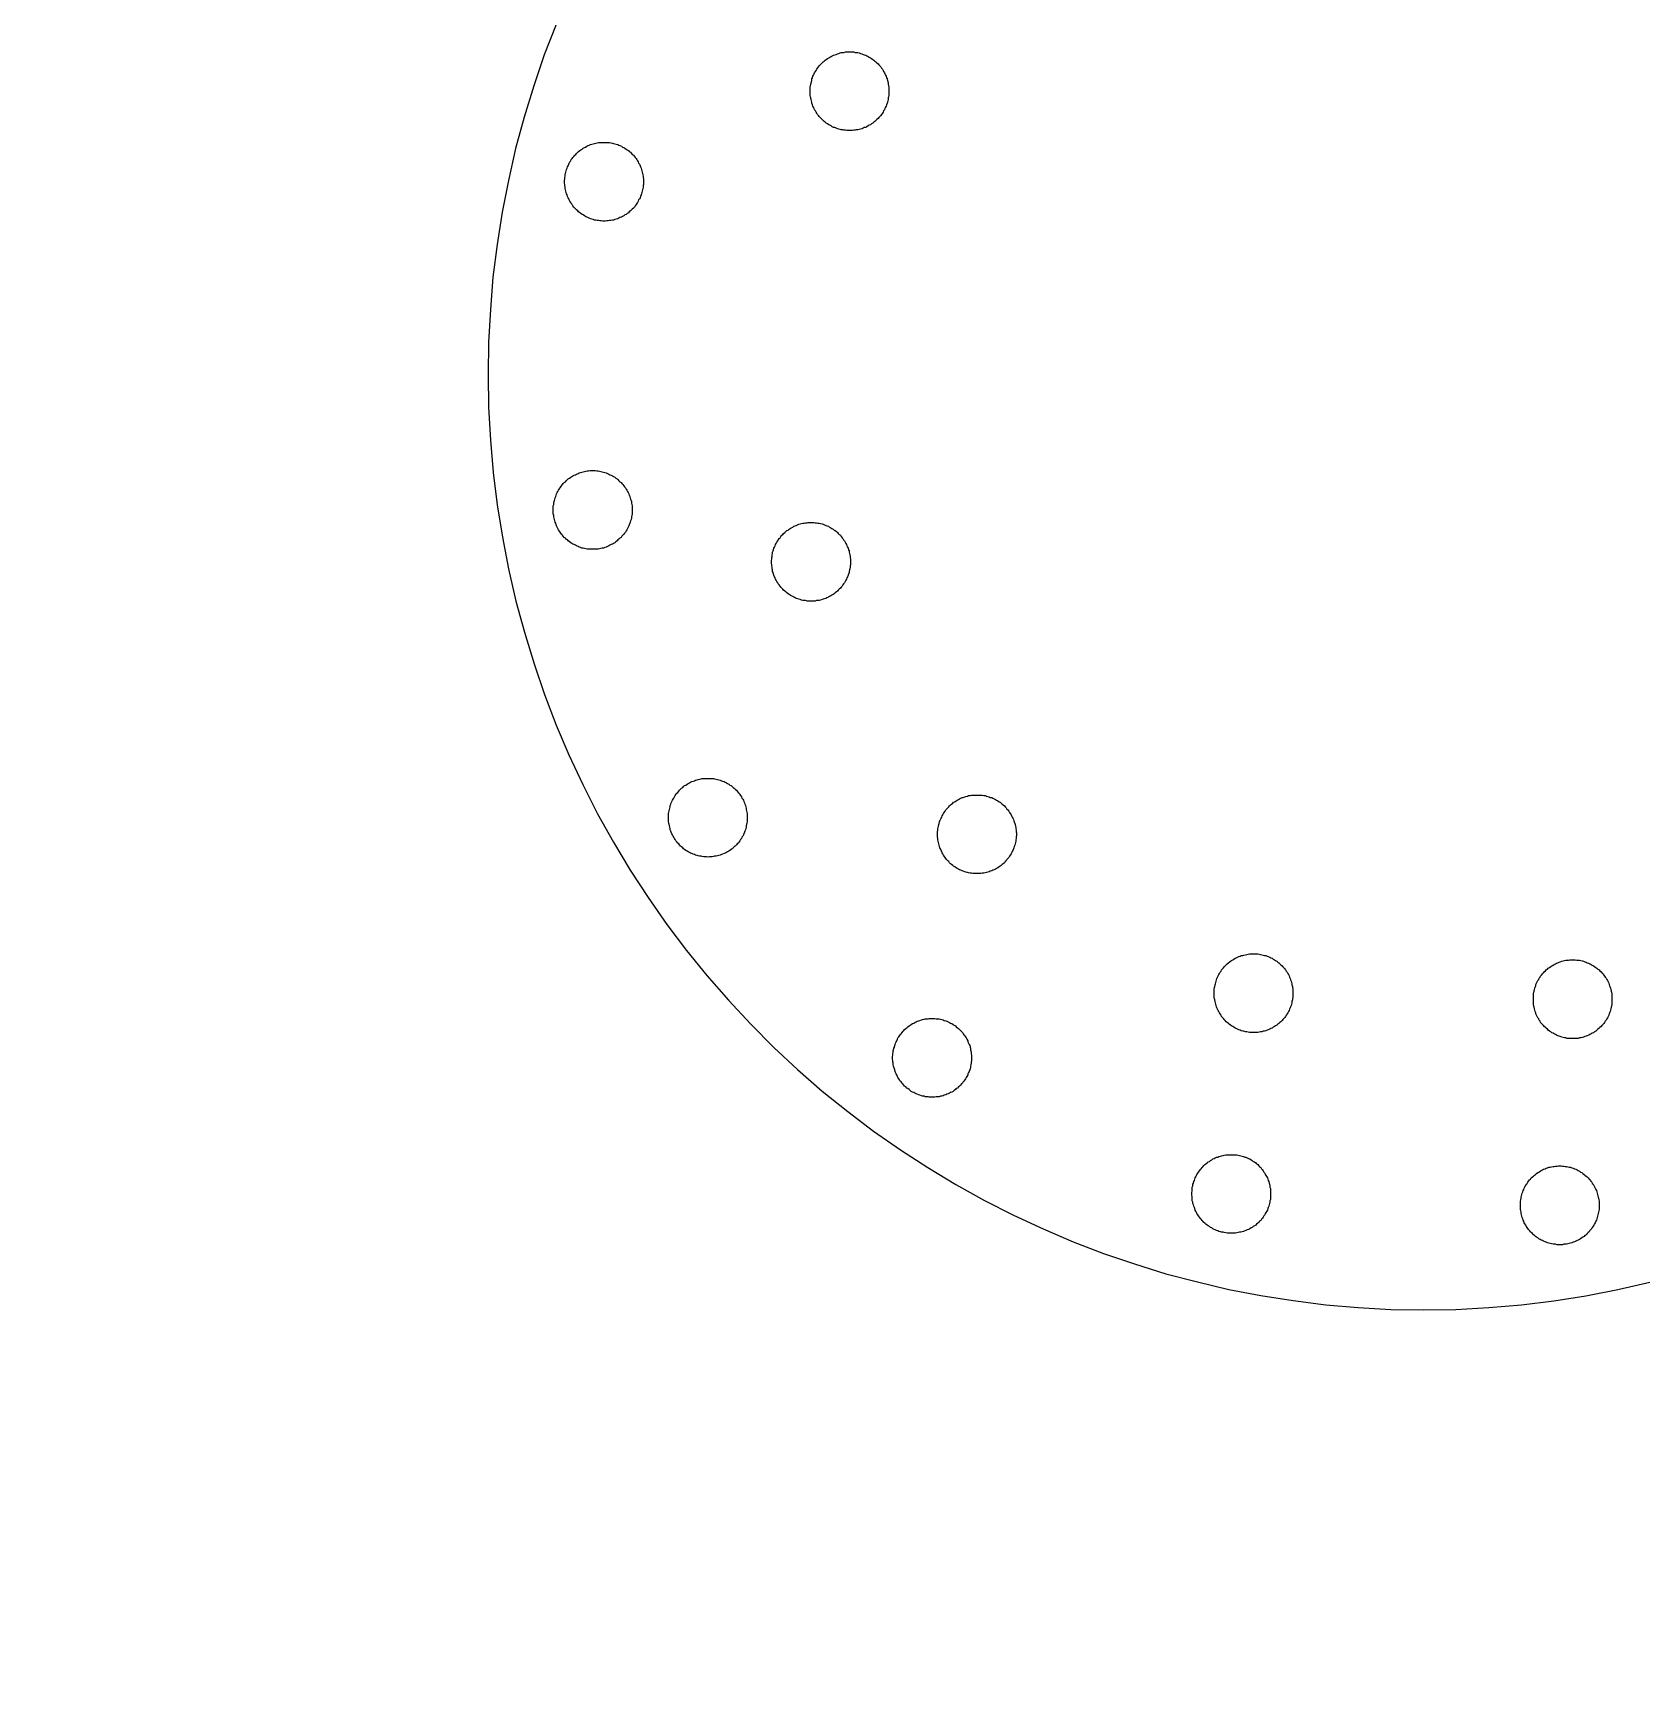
# Model space of a CAD drawing. Extents: x 1225654 to 1325654, y 924838 to 1022543.
# Drawn here: x 1240762 to 1241997, y 983229 to 984510 of the extents above; entities that cross this region are included whole.
import ezdxf

# ---------------------------------------------------------------- set-up
doc = ezdxf.new("R2010")
doc.units = 13

msp = doc.modelspace()

# ---------------------------------------------------------------- linework, layer by layer
msp.add_lwpolyline([(1260678.3, 924838.4), (1290630.1, 924838.4, 6.524121)], format="xyb", close=True)
msp.add_lwpolyline([(1260678.3, 924838.4), (1290630.1, 924838.4, 6.524121)], format="xyb", close=True)
msp.add_lwpolyline([(1241163.3, 984517), (1241154.3, 984493.6), (1241146.2, 984470), (1241138.8, 984445.9), (1241132.3, 984421.9), (1241126.8, 984397.3), (1241121.9, 984372.8), (1241118.1, 984348), (1241114.9, 984323), (1241112.9, 984298.1), (1241111.5, 984273.1), (1241111.1, 984248.1), (1241111.5, 984223.2), (1241112.9, 984197.9), (1241115.1, 984173.2), (1241118.1, 984148.2), (1241122.1, 984123.5), (1241126.8, 984099), (1241132.5, 984074.4), (1241139, 984050.4), (1241146.4, 984026.3), (1241154.5, 984002.7), (1241163.5, 983979.2), (1241173.2, 983956.3), (1241183.8, 983933.6), (1241195.2, 983911.1), (1241207.4, 983889.3), (1241220.2, 983867.9), (1241233.9, 983846.8), (1241248.3, 983826.2), (1241263.4, 983806.2), (1241279.1, 983786.9), (1241295.6, 983768), (1241312.7, 983749.5), (1241330.5, 983731.8), (1241348.7, 983714.9), (1241367.6, 983698.2), (1241387.1, 983682.5), (1241407, 983667.4), (1241427.7, 983653), (1241448.6, 983639.5), (1241470, 983626.4), (1241492, 983614.3), (1241514.3, 983603.1), (1241537, 983592.5), (1241560, 983582.6), (1241583.3, 983573.6), (1241607.2, 983565.5), (1241631.1, 983558), (1241655.4, 983551.8), (1241679.6, 983545.9), (1241704.2, 983541.2), (1241729, 983537.4), (1241753.9, 983534.2), (1241778.9, 983532), (1241803.9, 983530.6), (1241828.9, 983530.2), (1241853.8, 983530.6), (1241879, 983532), (1241904, 983534.2), (1241928.8, 983537.1), (1241953.5, 983541), (1241978, 983545.9), (1242002.5, 983551.5)])
for points in [[(1241388.5, 984496.1), (1241389.7, 984496.1), (1241390.5, 984495.9), (1241391.7, 984495.9), (1241392.8, 984495.6), (1241393.7, 984495.6), (1241394.8, 984495.4), (1241396, 984495.2), (1241396.8, 984494.7), (1241398, 984494.5), (1241398.9, 984494), (1241399.8, 984493.8), (1241400.9, 984493.4), (1241401.8, 984493), (1241402.7, 984492.5), (1241403.6, 984492), (1241404.5, 984491.4), (1241405.4, 984490.9), (1241406.3, 984490.2), (1241407.2, 984489.6), (1241407.8, 984488.9), (1241408.8, 984488.2), (1241409.4, 984487.5), (1241410.4, 984486.8), (1241411, 984486), (1241411.7, 984485.3), (1241412.4, 984484.4), (1241413, 984483.5), (1241413.7, 984482.6), (1241414.2, 984481.7), (1241414.6, 984480.8), (1241415.3, 984479.9), (1241415.7, 984479), (1241416.2, 984478.1), (1241416.6, 984477.2), (1241416.9, 984476), (1241417.3, 984475.2), (1241417.6, 984474), (1241417.8, 984473.1), (1241418.2, 984472), (1241418.2, 984471.1), (1241418.4, 984470), (1241418.6, 984468.8), (1241418.6, 984468), (1241418.6, 984466.8), (1241418.6, 984465.7), (1241418.6, 984464.8), (1241418.6, 984463.7), (1241418.6, 984462.6), (1241418.4, 984461.4), (1241418.2, 984460.6), (1241418.2, 984459.4), (1241417.8, 984458.5), (1241417.6, 984457.4), (1241417.3, 984456.5), (1241416.9, 984455.4), (1241416.6, 984454.4), (1241416.2, 984453.6), (1241415.7, 984452.4), (1241415.3, 984451.5), (1241414.6, 984450.6), (1241414.2, 984449.8), (1241413.7, 984448.8), (1241413, 984447.9), (1241412.4, 984447), (1241411.7, 984446.4), (1241411, 984445.5), (1241410.4, 984444.8), (1241409.4, 984444.1), (1241408.8, 984443.2), (1241407.8, 984442.6), (1241407.2, 984441.9), (1241406.3, 984441.2), (1241405.4, 984440.7), (1241404.5, 984440), (1241403.6, 984439.6), (1241402.7, 984439.2), (1241401.8, 984438.5), (1241400.9, 984438), (1241399.8, 984437.8), (1241398.9, 984437.3), (1241398, 984436.9), (1241396.8, 984436.7), (1241396, 984436.4), (1241394.8, 984436.2), (1241393.7, 984436), (1241392.8, 984435.8), (1241391.7, 984435.8), (1241390.5, 984435.6), (1241389.7, 984435.6), (1241388.5, 984435.6), (1241387.4, 984435.6), (1241386.5, 984435.6), (1241385.4, 984435.8), (1241384.2, 984435.8), (1241383.3, 984436), (1241382.2, 984436.2), (1241381.3, 984436.4), (1241380.2, 984436.7), (1241379.3, 984436.9), (1241378.2, 984437.3), (1241377.3, 984437.8), (1241376.1, 984438), (1241375.3, 984438.5), (1241374.3, 984439.2), (1241373.4, 984439.6), (1241372.5, 984440), (1241371.7, 984440.7), (1241370.7, 984441.2), (1241369.8, 984441.9), (1241369.1, 984442.6), (1241368.2, 984443.2), (1241367.6, 984444.1), (1241366.7, 984444.8), (1241366, 984445.5), (1241365.3, 984446.4), (1241364.6, 984447), (1241364, 984447.9), (1241363.5, 984448.8), (1241362.9, 984449.8), (1241362.4, 984450.6), (1241361.7, 984451.5), (1241361.3, 984452.4), (1241360.9, 984453.6), (1241360.4, 984454.4), (1241360.2, 984455.4), (1241359.7, 984456.5), (1241359.5, 984457.4), (1241359.3, 984458.5), (1241359, 984459.4), (1241358.8, 984460.6), (1241358.6, 984461.4), (1241358.3, 984462.6), (1241358.3, 984463.7), (1241358.3, 984464.8), (1241358.3, 984465.7), (1241358.3, 984466.8), (1241358.3, 984468), (1241358.3, 984468.8), (1241358.6, 984470), (1241358.8, 984471.1), (1241359, 984472), (1241359.3, 984473.1), (1241359.5, 984474), (1241359.7, 984475.2), (1241360.2, 984476), (1241360.4, 984477.2), (1241360.9, 984478.1), (1241361.3, 984479), (1241361.7, 984479.9), (1241362.4, 984480.8), (1241362.9, 984481.7), (1241363.5, 984482.6), (1241364, 984483.5), (1241364.6, 984484.4), (1241365.3, 984485.3), (1241366, 984486), (1241366.7, 984486.8), (1241367.6, 984487.5), (1241368.2, 984488.2), (1241369.1, 984488.9), (1241369.8, 984489.6), (1241370.7, 984490.2), (1241371.7, 984490.9), (1241372.5, 984491.4), (1241373.4, 984492), (1241374.3, 984492.5), (1241375.3, 984493), (1241376.1, 984493.4), (1241377.3, 984493.8), (1241378.2, 984494), (1241379.3, 984494.5), (1241380.2, 984494.7), (1241381.3, 984495.2), (1241382.2, 984495.4), (1241383.3, 984495.6), (1241384.2, 984495.6), (1241385.4, 984495.9), (1241386.5, 984495.9), (1241387.4, 984496.1), (1241388.5, 984496.1), (1241388.5, 984496.1)], [(1241200.2, 984426.5), (1241201.1, 984426.5), (1241202.2, 984426.5), (1241203.4, 984426.3), (1241204.4, 984426.3), (1241205.4, 984426.1), (1241206.5, 984425.9), (1241207.4, 984425.6), (1241208.5, 984425.5), (1241209.4, 984425.2), (1241210.6, 984424.8), (1241211.4, 984424.3), (1241212.3, 984424.1), (1241213.5, 984423.6), (1241214.4, 984422.9), (1241215.2, 984422.5), (1241216.2, 984422), (1241217.1, 984421.4), (1241218, 984420.7), (1241218.8, 984420.3), (1241219.5, 984419.6), (1241220.4, 984418.9), (1241221.1, 984418), (1241221.8, 984417.3), (1241222.7, 984416.7), (1241223.4, 984415.7), (1241224, 984414.8), (1241224.7, 984414.2), (1241225.2, 984413.3), (1241225.8, 984412.4), (1241226.3, 984411.5), (1241226.7, 984410.6), (1241227.4, 984409.7), (1241227.9, 984408.5), (1241228.1, 984407.6), (1241228.6, 984406.8), (1241229, 984405.6), (1241229.2, 984404.7), (1241229.4, 984403.6), (1241229.6, 984402.7), (1241229.9, 984401.6), (1241230.1, 984400.5), (1241230.1, 984399.6), (1241230.3, 984398.4), (1241230.3, 984397.3), (1241230.3, 984396.4), (1241230.3, 984395.3), (1241230.3, 984394.1), (1241230.1, 984393.3), (1241230.1, 984392.1), (1241229.9, 984391), (1241229.6, 984390.1), (1241229.4, 984389), (1241229.2, 984388.1), (1241229, 984386.9), (1241228.6, 984386.1), (1241228.1, 984384.9), (1241227.9, 984384), (1241227.4, 984383.1), (1241226.7, 984382.3), (1241226.3, 984381.3), (1241225.8, 984380.4), (1241225.2, 984379.5), (1241224.7, 984378.7), (1241224, 984377.7), (1241223.4, 984376.8), (1241222.7, 984376.1), (1241221.8, 984375.3), (1241221.1, 984374.6), (1241220.4, 984373.9), (1241219.5, 984373.2), (1241218.8, 984372.5), (1241218, 984371.9), (1241217.1, 984371.2), (1241216.2, 984370.8), (1241215.2, 984370.1), (1241214.4, 984369.6), (1241213.5, 984369.2), (1241212.3, 984368.7), (1241211.4, 984368.3), (1241210.6, 984367.9), (1241209.4, 984367.6), (1241208.5, 984367.4), (1241207.4, 984366.9), (1241206.5, 984366.7), (1241205.4, 984366.5), (1241204.4, 984366.5), (1241203.4, 984366.3), (1241202.2, 984366.3), (1241201.1, 984366), (1241200.2, 984366), (1241199.1, 984366), (1241197.9, 984366.3), (1241197, 984366.3), (1241195.9, 984366.5), (1241194.8, 984366.5), (1241193.9, 984366.7), (1241192.8, 984366.9), (1241191.9, 984367.4), (1241190.7, 984367.6), (1241189.8, 984367.9), (1241188.7, 984368.3), (1241187.8, 984368.7), (1241186.9, 984369.2), (1241186, 984369.6), (1241185.1, 984370.1), (1241184.2, 984370.8), (1241183.3, 984371.2), (1241182.4, 984371.9), (1241181.5, 984372.5), (1241180.6, 984373.2), (1241179.9, 984373.9), (1241179, 984374.6), (1241178.4, 984375.3), (1241177.7, 984376.1), (1241177, 984376.8), (1241176.3, 984377.7), (1241175.6, 984378.7), (1241175, 984379.5), (1241174.6, 984380.4), (1241173.9, 984381.3), (1241173.4, 984382.3), (1241173, 984383.1), (1241172.5, 984384), (1241172, 984384.9), (1241171.8, 984386.1), (1241171.4, 984386.9), (1241171.2, 984388.1), (1241170.7, 984389), (1241170.5, 984390.1), (1241170.3, 984391), (1241170.3, 984392.1), (1241170, 984393.3), (1241170, 984394.1), (1241169.8, 984395.3), (1241169.8, 984396.4), (1241169.8, 984397.3), (1241170, 984398.4), (1241170, 984399.6), (1241170.3, 984400.5), (1241170.3, 984401.6), (1241170.5, 984402.7), (1241170.7, 984403.6), (1241171.2, 984404.7), (1241171.4, 984405.6), (1241171.8, 984406.8), (1241172, 984407.6), (1241172.5, 984408.5), (1241173, 984409.7), (1241173.4, 984410.6), (1241173.9, 984411.5), (1241174.6, 984412.4), (1241175, 984413.3), (1241175.6, 984414.2), (1241176.3, 984414.8), (1241177, 984415.7), (1241177.7, 984416.7), (1241178.4, 984417.3), (1241179, 984418), (1241179.9, 984418.9), (1241180.6, 984419.6), (1241181.5, 984420.3), (1241182.4, 984420.7), (1241183.3, 984421.4), (1241184.2, 984422), (1241185.1, 984422.5), (1241186, 984422.9), (1241186.9, 984423.6), (1241187.8, 984424.1), (1241188.7, 984424.3), (1241189.8, 984424.8), (1241190.7, 984425.2), (1241191.9, 984425.5), (1241192.8, 984425.6), (1241193.9, 984425.9), (1241194.8, 984426.1), (1241195.9, 984426.3), (1241197, 984426.3), (1241197.9, 984426.5), (1241199.1, 984426.5), (1241200.2, 984426.5), (1241200.2, 984426.5)], [(1241191.4, 984174.6), (1241192.6, 984174.6), (1241193.4, 984174.6), (1241194.6, 984174.3), (1241195.7, 984174.3), (1241196.6, 984174.1), (1241197.7, 984173.9), (1241198.8, 984173.7), (1241199.8, 984173.4), (1241200.8, 984173), (1241201.8, 984172.7), (1241202.7, 984172.3), (1241203.8, 984171.9), (1241204.7, 984171.4), (1241205.6, 984171), (1241206.5, 984170.5), (1241207.4, 984170.1), (1241208.3, 984169.4), (1241209.2, 984168.7), (1241210.1, 984168.1), (1241210.8, 984167.6), (1241211.6, 984166.7), (1241212.3, 984166), (1241213.2, 984165.3), (1241213.9, 984164.7), (1241214.6, 984163.8), (1241215.2, 984162.9), (1241215.9, 984162.2), (1241216.6, 984161.3), (1241217.1, 984160.4), (1241217.5, 984159.5), (1241218.2, 984158.6), (1241218.6, 984157.7), (1241219.1, 984156.6), (1241219.5, 984155.7), (1241219.8, 984154.7), (1241220.2, 984153.7), (1241220.4, 984152.7), (1241220.9, 984151.6), (1241221.1, 984150.7), (1241221.1, 984149.6), (1241221.4, 984148.5), (1241221.6, 984147.5), (1241221.6, 984146.5), (1241221.6, 984145.3), (1241221.6, 984144.4), (1241221.6, 984143.3), (1241221.6, 984142.2), (1241221.6, 984141.3), (1241221.4, 984140.1), (1241221.1, 984139), (1241221.1, 984138.1), (1241220.9, 984137), (1241220.4, 984136.1), (1241220.2, 984135), (1241219.8, 984134.1), (1241219.5, 984132.9), (1241219.1, 984132.1), (1241218.6, 984131.1), (1241218.2, 984130), (1241217.5, 984129.1), (1241217.1, 984128.2), (1241216.6, 984127.3), (1241215.9, 984126.6), (1241215.2, 984125.7), (1241214.6, 984124.9), (1241213.9, 984124.2), (1241213.2, 984123.3), (1241212.3, 984122.6), (1241211.6, 984121.9), (1241210.8, 984121.3), (1241210.1, 984120.6), (1241209.2, 984119.9), (1241208.3, 984119.2), (1241207.4, 984118.7), (1241206.5, 984118.1), (1241205.6, 984117.7), (1241204.7, 984117.2), (1241203.8, 984116.7), (1241202.7, 984116.3), (1241201.8, 984115.8), (1241200.8, 984115.6), (1241199.8, 984115.1), (1241198.8, 984114.9), (1241197.7, 984114.7), (1241196.6, 984114.5), (1241195.7, 984114.3), (1241194.6, 984114.3), (1241193.4, 984114.3), (1241192.6, 984114.1), (1241191.4, 984114.1), (1241190.3, 984114.1), (1241189.4, 984114.3), (1241188.3, 984114.3), (1241187.1, 984114.3), (1241186.2, 984114.5), (1241185.1, 984114.7), (1241184.2, 984114.9), (1241183.1, 984115.1), (1241182.2, 984115.6), (1241181.1, 984115.8), (1241180.2, 984116.3), (1241179, 984116.7), (1241178.2, 984117.2), (1241177.2, 984117.7), (1241176.3, 984118.1), (1241175.4, 984118.7), (1241174.6, 984119.2), (1241173.6, 984119.9), (1241172.7, 984120.6), (1241172, 984121.3), (1241171.2, 984121.9), (1241170.5, 984122.6), (1241169.6, 984123.3), (1241168.9, 984124.2), (1241168.2, 984124.9), (1241167.6, 984125.7), (1241166.9, 984126.6), (1241166.4, 984127.3), (1241165.7, 984128.2), (1241165.3, 984129.1), (1241164.6, 984130), (1241164.2, 984131.1), (1241163.7, 984132.1), (1241163.3, 984132.9), (1241163.1, 984134.1), (1241162.6, 984135), (1241162.4, 984136.1), (1241162.1, 984137), (1241161.9, 984138.1), (1241161.7, 984139), (1241161.5, 984140.1), (1241161.2, 984141.3), (1241161.2, 984142.2), (1241161.2, 984143.3), (1241161.2, 984144.4), (1241161.2, 984145.3), (1241161.2, 984146.5), (1241161.2, 984147.5), (1241161.5, 984148.5), (1241161.7, 984149.6), (1241161.9, 984150.7), (1241162.1, 984151.6), (1241162.4, 984152.7), (1241162.6, 984153.7), (1241163.1, 984154.7), (1241163.3, 984155.7), (1241163.7, 984156.6), (1241164.2, 984157.7), (1241164.6, 984158.6), (1241165.3, 984159.5), (1241165.7, 984160.4), (1241166.4, 984161.3), (1241166.9, 984162.2), (1241167.6, 984162.9), (1241168.2, 984163.8), (1241168.9, 984164.7), (1241169.6, 984165.3), (1241170.5, 984166), (1241171.2, 984166.7), (1241172, 984167.6), (1241172.7, 984168.1), (1241173.6, 984168.7), (1241174.6, 984169.4), (1241175.4, 984170.1), (1241176.3, 984170.5), (1241177.2, 984171), (1241178.2, 984171.4), (1241179, 984171.9), (1241180.2, 984172.3), (1241181.1, 984172.7), (1241182.2, 984173), (1241183.1, 984173.4), (1241184.2, 984173.7), (1241185.1, 984173.9), (1241186.2, 984174.1), (1241187.1, 984174.3), (1241188.3, 984174.3), (1241189.4, 984174.6), (1241190.3, 984174.6), (1241191.4, 984174.6), (1241191.4, 984174.6)], [(1241359, 984134.7), (1241359.9, 984134.7), (1241361.1, 984134.7), (1241362.2, 984134.5), (1241363.1, 984134.5), (1241364.2, 984134.3), (1241365.3, 984134.1), (1241366.2, 984133.8), (1241367.4, 984133.6), (1241368.2, 984133.4), (1241369.4, 984132.9), (1241370.3, 984132.5), (1241371.2, 984132.1), (1241372.3, 984131.8), (1241373.2, 984131.1), (1241374.1, 984130.7), (1241375, 984130.2), (1241375.9, 984129.5), (1241376.8, 984128.9), (1241377.5, 984128.5), (1241378.4, 984127.8), (1241379.3, 984127.1), (1241379.9, 984126.2), (1241380.6, 984125.5), (1241381.5, 984124.9), (1241382.2, 984123.9), (1241382.9, 984123), (1241383.3, 984122.3), (1241384, 984121.5), (1241384.7, 984120.6), (1241385.1, 984119.7), (1241385.6, 984118.7), (1241386.1, 984117.9), (1241386.5, 984116.7), (1241386.9, 984115.8), (1241387.4, 984114.9), (1241387.8, 984113.8), (1241388.1, 984112.9), (1241388.3, 984111.8), (1241388.5, 984110.9), (1241388.7, 984109.8), (1241389, 984108.6), (1241389, 984107.7), (1241389.2, 984106.6), (1241389.2, 984105.5), (1241389.2, 984104.6), (1241389.2, 984103.5), (1241389.2, 984102.3), (1241389, 984101.4), (1241389, 984100.3), (1241388.7, 984099.2), (1241388.5, 984098.3), (1241388.3, 984097.1), (1241388.1, 984096.3), (1241387.8, 984095.1), (1241387.4, 984094.2), (1241386.9, 984093.1), (1241386.5, 984092.2), (1241386.1, 984091.3), (1241385.6, 984090.4), (1241385.1, 984089.5), (1241384.7, 984088.4), (1241384, 984087.7), (1241383.3, 984086.8), (1241382.9, 984085.9), (1241382.2, 984085), (1241381.5, 984084.3), (1241380.6, 984083.4), (1241379.9, 984082.7), (1241379.3, 984082.1), (1241378.4, 984081.4), (1241377.5, 984080.7), (1241376.8, 984080), (1241375.9, 984079.4), (1241375, 984079), (1241374.1, 984078.3), (1241373.2, 984077.8), (1241372.3, 984077.4), (1241371.2, 984076.9), (1241370.3, 984076.4), (1241369.4, 984076), (1241368.2, 984075.8), (1241367.4, 984075.5), (1241366.2, 984075.1), (1241365.3, 984074.9), (1241364.2, 984074.7), (1241363.1, 984074.7), (1241362.2, 984074.4), (1241361.1, 984074.4), (1241359.9, 984074.2), (1241359, 984074.2), (1241357.9, 984074.2), (1241356.8, 984074.4), (1241355.9, 984074.4), (1241354.7, 984074.7), (1241353.7, 984074.7), (1241352.7, 984074.9), (1241351.6, 984075.1), (1241350.7, 984075.5), (1241349.6, 984075.8), (1241348.7, 984076), (1241347.5, 984076.4), (1241346.7, 984076.9), (1241345.8, 984077.4), (1241344.9, 984077.8), (1241343.7, 984078.3), (1241342.9, 984079), (1241342.2, 984079.4), (1241341.3, 984080), (1241340.3, 984080.7), (1241339.5, 984081.4), (1241338.8, 984082.1), (1241337.9, 984082.7), (1241337.2, 984083.4), (1241336.5, 984084.3), (1241335.9, 984085), (1241335.2, 984085.9), (1241334.5, 984086.8), (1241333.8, 984087.7), (1241333.4, 984088.4), (1241332.7, 984089.5), (1241332.3, 984090.4), (1241331.8, 984091.3), (1241331.4, 984092.2), (1241330.9, 984093.1), (1241330.5, 984094.2), (1241330.2, 984095.1), (1241329.8, 984096.3), (1241329.5, 984097.1), (1241329.3, 984098.3), (1241329.1, 984099.2), (1241329.1, 984100.3), (1241328.9, 984101.4), (1241328.9, 984102.3), (1241328.7, 984103.5), (1241328.7, 984104.6), (1241328.7, 984105.5), (1241328.9, 984106.6), (1241328.9, 984107.7), (1241329.1, 984108.6), (1241329.1, 984109.8), (1241329.3, 984110.9), (1241329.5, 984111.8), (1241329.8, 984112.9), (1241330.2, 984113.8), (1241330.5, 984114.9), (1241330.9, 984115.8), (1241331.4, 984116.7), (1241331.8, 984117.9), (1241332.3, 984118.7), (1241332.7, 984119.7), (1241333.4, 984120.6), (1241333.8, 984121.5), (1241334.5, 984122.3), (1241335.2, 984123), (1241335.9, 984123.9), (1241336.5, 984124.9), (1241337.2, 984125.5), (1241337.9, 984126.2), (1241338.8, 984127.1), (1241339.5, 984127.8), (1241340.3, 984128.5), (1241341.3, 984128.9), (1241342.2, 984129.5), (1241342.9, 984130.2), (1241343.7, 984130.7), (1241344.9, 984131.1), (1241345.8, 984131.8), (1241346.7, 984132.1), (1241347.5, 984132.5), (1241348.7, 984132.9), (1241349.6, 984133.4), (1241350.7, 984133.6), (1241351.6, 984133.8), (1241352.7, 984134.1), (1241353.7, 984134.3), (1241354.7, 984134.5), (1241355.9, 984134.5), (1241356.8, 984134.7), (1241357.9, 984134.7), (1241359, 984134.7), (1241359, 984134.7)], [(1241279.8, 983938.3), (1241281, 983938.3), (1241281.9, 983938.3), (1241283, 983938.3), (1241284.1, 983938.1), (1241285, 983937.9), (1241286.1, 983937.6), (1241287.3, 983937.4), (1241288.2, 983937.2), (1241289.3, 983936.9), (1241290.2, 983936.5), (1241291.1, 983936.1), (1241292.2, 983935.9), (1241293.1, 983935.4), (1241294, 983934.9), (1241294.9, 983934.3), (1241295.8, 983933.8), (1241296.7, 983933.1), (1241297.6, 983932.7), (1241298.5, 983932), (1241299.2, 983931.3), (1241300.1, 983930.7), (1241300.7, 983930), (1241301.7, 983929.1), (1241302.3, 983928.4), (1241303, 983927.5), (1241303.7, 983926.8), (1241304.3, 983925.9), (1241304.8, 983925.1), (1241305.5, 983924.1), (1241305.9, 983923.2), (1241306.6, 983922.3), (1241307.1, 983921.5), (1241307.5, 983920.5), (1241307.9, 983919.4), (1241308.2, 983918.5), (1241308.6, 983917.4), (1241308.9, 983916.5), (1241309.1, 983915.3), (1241309.3, 983914.5), (1241309.5, 983913.3), (1241309.8, 983912.4), (1241310, 983911.3), (1241310, 983910.2), (1241310, 983909.3), (1241310, 983908.1), (1241310, 983907.1), (1241310, 983906.1), (1241310, 983905), (1241309.8, 983903.9), (1241309.5, 983903), (1241309.3, 983901.9), (1241309.1, 983900.7), (1241308.9, 983899.9), (1241308.6, 983898.7), (1241308.2, 983897.8), (1241307.9, 983896.9), (1241307.5, 983895.8), (1241307.1, 983894.9), (1241306.6, 983894), (1241305.9, 983893.1), (1241305.5, 983892.2), (1241304.8, 983891.3), (1241304.3, 983890.4), (1241303.7, 983889.5), (1241303, 983888.6), (1241302.3, 983887.9), (1241301.7, 983887.2), (1241300.7, 983886.3), (1241300.1, 983885.7), (1241299.2, 983885), (1241298.5, 983884.3), (1241297.6, 983883.6), (1241296.7, 983882.9), (1241295.8, 983882.5), (1241294.9, 983881.9), (1241294, 983881.4), (1241293.1, 983880.9), (1241292.2, 983880.5), (1241291.1, 983880), (1241290.2, 983879.8), (1241289.3, 983879.3), (1241288.2, 983879.1), (1241287.3, 983878.7), (1241286.1, 983878.5), (1241285, 983878.5), (1241284.1, 983878.3), (1241283, 983878), (1241281.9, 983878), (1241281, 983878), (1241279.8, 983877.8), (1241278.7, 983878), (1241277.8, 983878), (1241276.7, 983878), (1241275.5, 983878.3), (1241274.7, 983878.5), (1241273.5, 983878.5), (1241272.4, 983878.7), (1241271.5, 983879.1), (1241270.4, 983879.3), (1241269.5, 983879.8), (1241268.6, 983880), (1241267.5, 983880.5), (1241266.6, 983880.9), (1241265.6, 983881.4), (1241264.7, 983881.9), (1241263.9, 983882.5), (1241263, 983882.9), (1241262, 983883.6), (1241261.1, 983884.3), (1241260.5, 983885), (1241259.6, 983885.7), (1241258.9, 983886.3), (1241258, 983887.2), (1241257.4, 983887.9), (1241256.7, 983888.6), (1241256, 983889.5), (1241255.3, 983890.4), (1241254.8, 983891.3), (1241254.2, 983892.2), (1241253.8, 983893.1), (1241253.1, 983894), (1241252.6, 983894.9), (1241252.2, 983895.8), (1241251.7, 983896.9), (1241251.5, 983897.8), (1241251, 983898.7), (1241250.8, 983899.9), (1241250.6, 983900.7), (1241250.3, 983901.9), (1241250.2, 983903), (1241249.9, 983903.9), (1241249.7, 983905), (1241249.7, 983906.1), (1241249.7, 983907.1), (1241249.7, 983908.1), (1241249.7, 983909.3), (1241249.7, 983910.2), (1241249.7, 983911.3), (1241249.9, 983912.4), (1241250.2, 983913.3), (1241250.3, 983914.5), (1241250.6, 983915.3), (1241250.8, 983916.5), (1241251, 983917.4), (1241251.5, 983918.5), (1241251.7, 983919.4), (1241252.2, 983920.5), (1241252.6, 983921.5), (1241253.1, 983922.3), (1241253.8, 983923.2), (1241254.2, 983924.1), (1241254.8, 983925.1), (1241255.3, 983925.9), (1241256, 983926.8), (1241256.7, 983927.5), (1241257.4, 983928.4), (1241258, 983929.1), (1241258.9, 983930), (1241259.6, 983930.7), (1241260.5, 983931.3), (1241261.1, 983932), (1241262, 983932.7), (1241263, 983933.1), (1241263.9, 983933.8), (1241264.7, 983934.3), (1241265.6, 983934.9), (1241266.6, 983935.4), (1241267.5, 983935.9), (1241268.6, 983936.1), (1241269.5, 983936.5), (1241270.4, 983936.9), (1241271.5, 983937.2), (1241272.4, 983937.4), (1241273.5, 983937.6), (1241274.7, 983937.9), (1241275.5, 983938.1), (1241276.7, 983938.3), (1241277.8, 983938.3), (1241278.7, 983938.3), (1241279.8, 983938.3), (1241279.8, 983938.3)], [(1241486.1, 983925.5), (1241487.3, 983925.5), (1241488.4, 983925.5), (1241489.3, 983925.5), (1241490.4, 983925.3), (1241491.6, 983925.1), (1241492.5, 983925.1), (1241493.6, 983924.6), (1241494.5, 983924.4), (1241495.6, 983924.1), (1241496.5, 983923.7), (1241497.6, 983923.5), (1241498.5, 983923), (1241499.4, 983922.5), (1241500.4, 983922.1), (1241501.4, 983921.5), (1241502.4, 983921), (1241503.3, 983920.3), (1241504, 983919.9), (1241504.8, 983919.2), (1241505.7, 983918.5), (1241506.4, 983917.9), (1241507.3, 983917.2), (1241508, 983916.3), (1241508.6, 983915.6), (1241509.3, 983914.7), (1241510, 983914), (1241510.7, 983913.1), (1241511.3, 983912.2), (1241511.8, 983911.3), (1241512.5, 983910.4), (1241512.9, 983909.5), (1241513.4, 983908.6), (1241513.9, 983907.7), (1241514.3, 983906.6), (1241514.7, 983905.7), (1241514.9, 983904.8), (1241515.4, 983903.7), (1241515.6, 983902.8), (1241515.9, 983901.6), (1241516.1, 983900.5), (1241516.1, 983899.6), (1241516.3, 983898.5), (1241516.3, 983897.3), (1241516.5, 983896.5), (1241516.5, 983895.3), (1241516.5, 983894.2), (1241516.3, 983893.3), (1241516.3, 983892.2), (1241516.1, 983891.1), (1241516.1, 983890.1), (1241515.9, 983889.1), (1241515.6, 983888.1), (1241515.4, 983887), (1241514.9, 983886.1), (1241514.7, 983885), (1241514.3, 983884.1), (1241513.9, 983882.9), (1241513.4, 983882.1), (1241512.9, 983881.2), (1241512.5, 983880.3), (1241511.8, 983879.3), (1241511.3, 983878.5), (1241510.7, 983877.6), (1241510, 983876.7), (1241509.3, 983876), (1241508.6, 983875.1), (1241508, 983874.4), (1241507.3, 983873.5), (1241506.4, 983872.8), (1241505.7, 983872.1), (1241504.8, 983871.5), (1241504, 983870.8), (1241503.3, 983870.4), (1241502.4, 983869.7), (1241501.4, 983869.2), (1241500.4, 983868.5), (1241499.4, 983868.1), (1241498.5, 983867.7), (1241497.6, 983867.2), (1241496.5, 983867), (1241495.6, 983866.5), (1241494.5, 983866.3), (1241493.6, 983866.1), (1241492.5, 983865.8), (1241491.6, 983865.6), (1241490.4, 983865.4), (1241489.3, 983865.2), (1241488.4, 983865.2), (1241487.3, 983865.2), (1241486.1, 983865.2), (1241485.3, 983865.2), (1241484.1, 983865.2), (1241483, 983865.2), (1241482.1, 983865.4), (1241481, 983865.6), (1241479.8, 983865.8), (1241478.9, 983866.1), (1241477.8, 983866.3), (1241476.9, 983866.5), (1241475.8, 983867), (1241474.9, 983867.2), (1241474, 983867.7), (1241472.9, 983868.1), (1241472, 983868.5), (1241471.1, 983869.2), (1241470.2, 983869.7), (1241469.3, 983870.4), (1241468.4, 983870.8), (1241467.7, 983871.5), (1241466.8, 983872.1), (1241465.9, 983872.8), (1241465.2, 983873.5), (1241464.6, 983874.4), (1241463.9, 983875.1), (1241463, 983876), (1241462.3, 983876.7), (1241461.8, 983877.6), (1241461.2, 983878.5), (1241460.5, 983879.3), (1241460.1, 983880.3), (1241459.6, 983881.2), (1241459.2, 983882.1), (1241458.7, 983882.9), (1241458.2, 983884.1), (1241457.8, 983885), (1241457.6, 983886.1), (1241457.2, 983887), (1241456.9, 983888.1), (1241456.7, 983889.1), (1241456.5, 983890.1), (1241456.2, 983891.1), (1241456.2, 983892.2), (1241456, 983893.3), (1241456, 983894.2), (1241456, 983895.3), (1241456, 983896.5), (1241456, 983897.3), (1241456.2, 983898.5), (1241456.2, 983899.6), (1241456.5, 983900.5), (1241456.7, 983901.6), (1241456.9, 983902.8), (1241457.2, 983903.7), (1241457.6, 983904.8), (1241457.8, 983905.7), (1241458.2, 983906.6), (1241458.7, 983907.7), (1241459.2, 983908.6), (1241459.6, 983909.5), (1241460.1, 983910.4), (1241460.5, 983911.3), (1241461.2, 983912.2), (1241461.8, 983913.1), (1241462.3, 983914), (1241463, 983914.7), (1241463.9, 983915.6), (1241464.6, 983916.3), (1241465.2, 983917.2), (1241465.9, 983917.9), (1241466.8, 983918.5), (1241467.7, 983919.2), (1241468.4, 983919.9), (1241469.3, 983920.3), (1241470.2, 983921), (1241471.1, 983921.5), (1241472, 983922.1), (1241472.9, 983922.5), (1241474, 983923), (1241474.9, 983923.5), (1241475.8, 983923.7), (1241476.9, 983924.1), (1241477.8, 983924.4), (1241478.9, 983924.6), (1241479.8, 983925.1), (1241481, 983925.1), (1241482.1, 983925.3), (1241483, 983925.5), (1241484.1, 983925.5), (1241485.3, 983925.5), (1241486.1, 983925.5), (1241486.1, 983925.5)], [(1241698.6, 983803.6), (1241699.7, 983803.6), (1241700.6, 983803.6), (1241701.7, 983803.6), (1241702.8, 983803.3), (1241703.8, 983803.1), (1241704.8, 983802.9), (1241705.8, 983802.6), (1241706.9, 983802.4), (1241708, 983802.2), (1241708.9, 983801.7), (1241709.8, 983801.5), (1241711, 983801), (1241711.8, 983800.6), (1241712.7, 983800.2), (1241713.6, 983799.5), (1241714.6, 983799), (1241715.4, 983798.4), (1241716.3, 983797.9), (1241717.2, 983797.2), (1241717.9, 983796.6), (1241718.8, 983795.9), (1241719.5, 983795.2), (1241720.4, 983794.3), (1241721.1, 983793.6), (1241721.8, 983792.8), (1241722.4, 983792.1), (1241723.1, 983791.2), (1241723.5, 983790.2), (1241724.2, 983789.4), (1241724.7, 983788.5), (1241725.4, 983787.6), (1241725.8, 983786.6), (1241726.2, 983785.8), (1241726.7, 983784.6), (1241726.9, 983783.7), (1241727.4, 983782.6), (1241727.6, 983781.7), (1241727.8, 983780.6), (1241728, 983779.7), (1241728.3, 983778.6), (1241728.5, 983777.7), (1241728.7, 983776.5), (1241728.7, 983775.4), (1241728.7, 983774.5), (1241728.7, 983773.4), (1241728.7, 983772.2), (1241728.7, 983771.4), (1241728.7, 983770.2), (1241728.5, 983769.1), (1241728.3, 983768.2), (1241728, 983767.1), (1241727.8, 983766), (1241727.6, 983765), (1241727.4, 983764), (1241726.9, 983763), (1241726.7, 983762.1), (1241726.2, 983761), (1241725.8, 983760.1), (1241725.4, 983759.2), (1241724.7, 983758.3), (1241724.2, 983757.4), (1241723.5, 983756.5), (1241723.1, 983755.6), (1241722.4, 983754.7), (1241721.8, 983754), (1241721.1, 983753.1), (1241720.4, 983752.5), (1241719.5, 983751.5), (1241718.8, 983750.9), (1241717.9, 983750.2), (1241717.2, 983749.5), (1241716.3, 983748.9), (1241715.4, 983748.4), (1241714.6, 983747.7), (1241713.6, 983747.3), (1241712.7, 983746.6), (1241711.8, 983746.2), (1241711, 983745.7), (1241709.8, 983745.3), (1241708.9, 983745), (1241708, 983744.6), (1241706.9, 983744.3), (1241705.8, 983744.1), (1241704.8, 983743.7), (1241703.8, 983743.7), (1241702.8, 983743.4), (1241701.7, 983743.3), (1241700.6, 983743.3), (1241699.7, 983743.3), (1241698.6, 983743.3), (1241697.4, 983743.3), (1241696.6, 983743.3), (1241695.4, 983743.3), (1241694.3, 983743.4), (1241693.4, 983743.7), (1241692.3, 983743.7), (1241691.1, 983744.1), (1241690.2, 983744.3), (1241689.1, 983744.6), (1241688.2, 983745), (1241687.3, 983745.3), (1241686.2, 983745.7), (1241685.3, 983746.2), (1241684.4, 983746.6), (1241683.5, 983747.3), (1241682.6, 983747.7), (1241681.7, 983748.4), (1241680.8, 983748.9), (1241679.9, 983749.5), (1241679.2, 983750.2), (1241678.3, 983750.9), (1241677.6, 983751.5), (1241676.7, 983752.5), (1241676, 983753.1), (1241675.4, 983754), (1241674.7, 983754.7), (1241674, 983755.6), (1241673.6, 983756.5), (1241672.9, 983757.4), (1241672.4, 983758.3), (1241671.8, 983759.2), (1241671.4, 983760.1), (1241670.9, 983761), (1241670.4, 983762.1), (1241670.2, 983763), (1241669.8, 983764), (1241669.5, 983765), (1241669.3, 983766), (1241669.1, 983767.1), (1241668.8, 983768.2), (1241668.6, 983769.1), (1241668.4, 983770.2), (1241668.4, 983771.4), (1241668.4, 983772.2), (1241668.4, 983773.4), (1241668.4, 983774.5), (1241668.4, 983775.4), (1241668.4, 983776.5), (1241668.6, 983777.7), (1241668.8, 983778.6), (1241669.1, 983779.7), (1241669.3, 983780.6), (1241669.5, 983781.7), (1241669.8, 983782.6), (1241670.2, 983783.7), (1241670.4, 983784.6), (1241670.9, 983785.8), (1241671.4, 983786.6), (1241671.8, 983787.6), (1241672.4, 983788.5), (1241672.9, 983789.4), (1241673.6, 983790.2), (1241674, 983791.2), (1241674.7, 983792.1), (1241675.4, 983792.8), (1241676, 983793.6), (1241676.7, 983794.3), (1241677.6, 983795.2), (1241678.3, 983795.9), (1241679.2, 983796.6), (1241679.9, 983797.2), (1241680.8, 983797.9), (1241681.7, 983798.4), (1241682.6, 983799), (1241683.5, 983799.5), (1241684.4, 983800.2), (1241685.3, 983800.6), (1241686.2, 983801), (1241687.3, 983801.5), (1241688.2, 983801.7), (1241689.1, 983802.2), (1241690.2, 983802.4), (1241691.1, 983802.6), (1241692.3, 983802.9), (1241693.4, 983803.1), (1241694.3, 983803.3), (1241695.4, 983803.6), (1241696.6, 983803.6), (1241697.4, 983803.6), (1241698.6, 983803.6), (1241698.6, 983803.6)], [(1241943.3, 983799), (1241944.5, 983799), (1241945.4, 983799), (1241946.5, 983798.8), (1241947.6, 983798.8), (1241948.5, 983798.6), (1241949.7, 983798.4), (1241950.8, 983798.1), (1241951.7, 983797.9), (1241952.8, 983797.4), (1241953.7, 983797.2), (1241954.6, 983796.8), (1241955.7, 983796.4), (1241956.6, 983795.9), (1241957.6, 983795.4), (1241958.4, 983795), (1241959.3, 983794.3), (1241960.2, 983793.8), (1241961.2, 983793.2), (1241962, 983792.5), (1241962.7, 983791.8), (1241963.6, 983791.2), (1241964.3, 983790.5), (1241965.2, 983789.8), (1241965.8, 983788.9), (1241966.5, 983788.2), (1241967.2, 983787.3), (1241967.9, 983786.4), (1241968.3, 983785.8), (1241969, 983784.9), (1241969.5, 983784), (1241970.1, 983783), (1241970.6, 983782), (1241971.1, 983781), (1241971.5, 983780.1), (1241971.7, 983779), (1241972.1, 983778.1), (1241972.4, 983777.2), (1241972.6, 983776.1), (1241972.8, 983775), (1241973.1, 983774.1), (1241973.3, 983772.9), (1241973.5, 983772), (1241973.5, 983770.9), (1241973.5, 983769.8), (1241973.5, 983768.6), (1241973.5, 983767.8), (1241973.5, 983766.6), (1241973.5, 983765.5), (1241973.3, 983764.6), (1241973.1, 983763.5), (1241972.8, 983762.6), (1241972.6, 983761.4), (1241972.4, 983760.4), (1241972.1, 983759.4), (1241971.7, 983758.3), (1241971.5, 983757.4), (1241971.1, 983756.5), (1241970.6, 983755.6), (1241970.1, 983754.5), (1241969.5, 983753.6), (1241969, 983752.7), (1241968.3, 983751.8), (1241967.9, 983750.9), (1241967.2, 983750.2), (1241966.5, 983749.3), (1241965.8, 983748.6), (1241965.2, 983747.7), (1241964.3, 983747), (1241963.6, 983746.4), (1241962.7, 983745.7), (1241962, 983745), (1241961.2, 983744.3), (1241960.2, 983743.7), (1241959.3, 983743), (1241958.4, 983742.6), (1241957.6, 983742.1), (1241956.6, 983741.7), (1241955.7, 983741.2), (1241954.6, 983740.7), (1241953.7, 983740.3), (1241952.8, 983740.1), (1241951.7, 983739.7), (1241950.8, 983739.4), (1241949.7, 983739.2), (1241948.5, 983739), (1241947.6, 983738.7), (1241946.5, 983738.7), (1241945.4, 983738.5), (1241944.5, 983738.5), (1241943.3, 983738.5), (1241942.2, 983738.5), (1241941.3, 983738.5), (1241940.2, 983738.7), (1241939.1, 983738.7), (1241938.2, 983739), (1241937, 983739.2), (1241936, 983739.4), (1241935, 983739.7), (1241933.9, 983740.1), (1241933, 983740.3), (1241932.1, 983740.7), (1241931, 983741.2), (1241930.1, 983741.7), (1241929.2, 983742.1), (1241928.3, 983742.6), (1241927.4, 983743), (1241926.5, 983743.7), (1241925.6, 983744.3), (1241924.7, 983745), (1241924, 983745.7), (1241923.1, 983746.4), (1241922.4, 983747), (1241921.6, 983747.7), (1241920.9, 983748.6), (1241920.2, 983749.3), (1241919.5, 983750.2), (1241918.8, 983750.9), (1241918.4, 983751.8), (1241917.7, 983752.7), (1241917.3, 983753.6), (1241916.6, 983754.5), (1241916.1, 983755.6), (1241915.7, 983756.5), (1241915.2, 983757.4), (1241915, 983758.3), (1241914.6, 983759.4), (1241914.4, 983760.4), (1241914.1, 983761.4), (1241913.9, 983762.6), (1241913.7, 983763.5), (1241913.4, 983764.6), (1241913.2, 983765.5), (1241913.2, 983766.6), (1241913.2, 983767.8), (1241913.2, 983768.6), (1241913.2, 983769.8), (1241913.2, 983770.9), (1241913.2, 983772), (1241913.4, 983772.9), (1241913.7, 983774.1), (1241913.9, 983775), (1241914.1, 983776.1), (1241914.4, 983777.2), (1241914.6, 983778.1), (1241915, 983779), (1241915.2, 983780.1), (1241915.7, 983781), (1241916.1, 983782), (1241916.6, 983783), (1241917.3, 983784), (1241917.7, 983784.9), (1241918.4, 983785.8), (1241918.8, 983786.4), (1241919.5, 983787.3), (1241920.2, 983788.2), (1241920.9, 983788.9), (1241921.6, 983789.8), (1241922.4, 983790.5), (1241923.1, 983791.2), (1241924, 983791.8), (1241924.7, 983792.5), (1241925.6, 983793.2), (1241926.5, 983793.8), (1241927.4, 983794.3), (1241928.3, 983795), (1241929.2, 983795.4), (1241930.1, 983795.9), (1241931, 983796.4), (1241932.1, 983796.8), (1241933, 983797.2), (1241933.9, 983797.4), (1241935, 983797.9), (1241936, 983798.1), (1241937, 983798.4), (1241938.2, 983798.6), (1241939.1, 983798.8), (1241940.2, 983798.8), (1241941.3, 983799), (1241942.2, 983799), (1241943.3, 983799), (1241943.3, 983799)], [(1241452, 983754), (1241452.9, 983754), (1241454, 983754), (1241455.1, 983753.8), (1241456, 983753.8), (1241457.2, 983753.6), (1241458.2, 983753.4), (1241459.2, 983753.1), (1241460.3, 983752.9), (1241461.2, 983752.5), (1241462.3, 983752.2), (1241463.2, 983751.8), (1241464.1, 983751.3), (1241465.2, 983750.9), (1241466.1, 983750.4), (1241467, 983750), (1241468, 983749.3), (1241468.8, 983748.9), (1241469.7, 983748.2), (1241470.4, 983747.5), (1241471.3, 983746.8), (1241472.2, 983746.2), (1241472.9, 983745.5), (1241473.6, 983744.8), (1241474.5, 983743.9), (1241475.2, 983743.3), (1241475.8, 983742.3), (1241476.2, 983741.4), (1241476.9, 983740.7), (1241477.6, 983739.8), (1241478.1, 983739), (1241478.5, 983738.1), (1241479.2, 983736.9), (1241479.4, 983736.1), (1241479.8, 983735.1), (1241480.3, 983734), (1241480.8, 983733.1), (1241481, 983732), (1241481.2, 983731.1), (1241481.4, 983729.9), (1241481.7, 983729), (1241481.9, 983727.9), (1241481.9, 983726.8), (1241482.1, 983725.9), (1241482.1, 983724.8), (1241482.1, 983723.7), (1241482.1, 983722.7), (1241482.1, 983721.7), (1241481.9, 983720.5), (1241481.9, 983719.6), (1241481.7, 983718.5), (1241481.4, 983717.4), (1241481.2, 983716.5), (1241481, 983715.3), (1241480.8, 983714.5), (1241480.3, 983713.3), (1241479.8, 983712.4), (1241479.4, 983711.5), (1241479.2, 983710.6), (1241478.5, 983709.5), (1241478.1, 983708.6), (1241477.6, 983707.7), (1241476.9, 983706.8), (1241476.2, 983705.9), (1241475.8, 983705.2), (1241475.2, 983704.3), (1241474.5, 983703.7), (1241473.6, 983702.7), (1241472.9, 983702.1), (1241472.2, 983701.4), (1241471.3, 983700.5), (1241470.4, 983700.1), (1241469.7, 983699.4), (1241468.8, 983698.7), (1241468, 983698), (1241467, 983697.5), (1241466.1, 983697.1), (1241465.2, 983696.7), (1241464.1, 983696.2), (1241463.2, 983695.8), (1241462.3, 983695.3), (1241461.2, 983695.1), (1241460.3, 983694.6), (1241459.2, 983694.4), (1241458.2, 983694.2), (1241457.2, 983693.9), (1241456, 983693.7), (1241455.1, 983693.7), (1241454, 983693.5), (1241452.9, 983693.5), (1241452, 983693.5), (1241450.8, 983693.5), (1241449.7, 983693.5), (1241448.8, 983693.7), (1241447.7, 983693.7), (1241446.6, 983693.9), (1241445.7, 983694.2), (1241444.5, 983694.4), (1241443.6, 983694.6), (1241442.5, 983695.1), (1241441.6, 983695.3), (1241440.5, 983695.8), (1241439.6, 983696.2), (1241438.7, 983696.7), (1241437.8, 983697.1), (1241436.9, 983697.5), (1241435.8, 983698), (1241435.1, 983698.7), (1241434.2, 983699.4), (1241433.3, 983700.1), (1241432.4, 983700.5), (1241431.7, 983701.4), (1241430.8, 983702.1), (1241430.1, 983702.7), (1241429.4, 983703.7), (1241428.8, 983704.3), (1241428.1, 983705.2), (1241427.4, 983705.9), (1241426.8, 983706.8), (1241426.3, 983707.7), (1241425.6, 983708.6), (1241425.2, 983709.5), (1241424.8, 983710.6), (1241424.3, 983711.5), (1241423.8, 983712.4), (1241423.4, 983713.3), (1241423.2, 983714.5), (1241422.9, 983715.3), (1241422.5, 983716.5), (1241422.2, 983717.4), (1241422, 983718.5), (1241422, 983719.6), (1241421.8, 983720.5), (1241421.8, 983721.7), (1241421.6, 983722.7), (1241421.6, 983723.7), (1241421.6, 983724.8), (1241421.8, 983725.9), (1241421.8, 983726.8), (1241422, 983727.9), (1241422, 983729), (1241422.2, 983729.9), (1241422.5, 983731.1), (1241422.9, 983732), (1241423.2, 983733.1), (1241423.4, 983734), (1241423.8, 983735.1), (1241424.3, 983736.1), (1241424.8, 983736.9), (1241425.2, 983738.1), (1241425.6, 983739), (1241426.3, 983739.8), (1241426.8, 983740.7), (1241427.4, 983741.4), (1241428.1, 983742.3), (1241428.8, 983743.3), (1241429.4, 983743.9), (1241430.1, 983744.8), (1241430.8, 983745.5), (1241431.7, 983746.2), (1241432.4, 983746.8), (1241433.3, 983747.5), (1241434.2, 983748.2), (1241435.1, 983748.9), (1241435.8, 983749.3), (1241436.9, 983750), (1241437.8, 983750.4), (1241438.7, 983750.9), (1241439.6, 983751.3), (1241440.5, 983751.8), (1241441.6, 983752.2), (1241442.5, 983752.5), (1241443.6, 983752.9), (1241444.5, 983753.1), (1241445.7, 983753.4), (1241446.6, 983753.6), (1241447.7, 983753.8), (1241448.8, 983753.8), (1241449.7, 983754), (1241450.8, 983754), (1241452, 983754), (1241452, 983754)], [(1241681.5, 983649.4), (1241682.4, 983649.4), (1241683.5, 983649.4), (1241684.6, 983649.4), (1241685.8, 983649.2), (1241686.6, 983649), (1241687.8, 983648.7), (1241688.7, 983648.5), (1241689.8, 983648.3), (1241690.7, 983648.1), (1241691.8, 983647.6), (1241692.7, 983647.4), (1241693.6, 983646.9), (1241694.7, 983646.5), (1241695.6, 983646.1), (1241696.6, 983645.4), (1241697.4, 983644.9), (1241698.3, 983644.2), (1241699.2, 983643.8), (1241700.2, 983643.1), (1241700.8, 983642.5), (1241701.7, 983641.8), (1241702.4, 983641.1), (1241703.1, 983640.2), (1241704, 983639.5), (1241704.6, 983638.6), (1241705.3, 983637.9), (1241706, 983637), (1241706.4, 983636.1), (1241707.1, 983635.2), (1241707.5, 983634.3), (1241708, 983633.4), (1241708.7, 983632.5), (1241709.1, 983631.6), (1241709.4, 983630.5), (1241709.8, 983629.6), (1241710.3, 983628.7), (1241710.5, 983627.6), (1241710.7, 983626.7), (1241711, 983625.5), (1241711.1, 983624.4), (1241711.4, 983623.5), (1241711.4, 983622.4), (1241711.6, 983621.3), (1241711.6, 983620.4), (1241711.6, 983619.2), (1241711.6, 983618.2), (1241711.6, 983617.2), (1241711.4, 983616.1), (1241711.4, 983615), (1241711.1, 983614.1), (1241711, 983613), (1241710.7, 983612), (1241710.5, 983611), (1241710.3, 983609.8), (1241709.8, 983608.9), (1241709.4, 983608), (1241709.1, 983606.9), (1241708.7, 983606), (1241708, 983605.1), (1241707.5, 983604.2), (1241707.1, 983603.3), (1241706.4, 983602.4), (1241706, 983601.5), (1241705.3, 983600.6), (1241704.6, 983599.9), (1241704, 983599), (1241703.1, 983598.3), (1241702.4, 983597.4), (1241701.7, 983596.8), (1241700.8, 983596.1), (1241700.2, 983595.4), (1241699.2, 983594.7), (1241698.3, 983594.3), (1241697.4, 983593.6), (1241696.6, 983593.2), (1241695.6, 983592.5), (1241694.7, 983592), (1241693.6, 983591.6), (1241692.7, 983591.1), (1241691.8, 983590.9), (1241690.7, 983590.4), (1241689.8, 983590.2), (1241688.7, 983590), (1241687.8, 983589.8), (1241686.6, 983589.6), (1241685.8, 983589.4), (1241684.6, 983589.1), (1241683.5, 983589.1), (1241682.4, 983589.1), (1241681.5, 983589.1), (1241680.3, 983589.1), (1241679.2, 983589.1), (1241678.3, 983589.1), (1241677.2, 983589.4), (1241676, 983589.6), (1241675.2, 983589.8), (1241674, 983590), (1241673.1, 983590.2), (1241672, 983590.4), (1241671.1, 983590.9), (1241670, 983591.1), (1241669.1, 983591.6), (1241668.2, 983592), (1241667.3, 983592.5), (1241666.4, 983593.2), (1241665.5, 983593.6), (1241664.6, 983594.3), (1241663.7, 983594.7), (1241662.8, 983595.4), (1241661.9, 983596.1), (1241661.2, 983596.8), (1241660.3, 983597.4), (1241659.6, 983598.3), (1241659, 983599), (1241658.3, 983599.9), (1241657.6, 983600.6), (1241657, 983601.5), (1241656.3, 983602.4), (1241655.8, 983603.3), (1241655.1, 983604.2), (1241654.7, 983605.1), (1241654.2, 983606), (1241653.8, 983606.9), (1241653.4, 983608), (1241653.1, 983608.9), (1241652.7, 983609.8), (1241652.4, 983611), (1241652, 983612), (1241651.8, 983613), (1241651.5, 983614.1), (1241651.5, 983615), (1241651.3, 983616.1), (1241651.3, 983617.2), (1241651.1, 983618.2), (1241651.1, 983619.2), (1241651.1, 983620.4), (1241651.3, 983621.3), (1241651.3, 983622.4), (1241651.5, 983623.5), (1241651.5, 983624.4), (1241651.8, 983625.5), (1241652, 983626.7), (1241652.4, 983627.6), (1241652.7, 983628.7), (1241653.1, 983629.6), (1241653.4, 983630.5), (1241653.8, 983631.6), (1241654.2, 983632.5), (1241654.7, 983633.4), (1241655.1, 983634.3), (1241655.8, 983635.2), (1241656.3, 983636.1), (1241657, 983637), (1241657.6, 983637.9), (1241658.3, 983638.6), (1241659, 983639.5), (1241659.6, 983640.2), (1241660.3, 983641.1), (1241661.2, 983641.8), (1241661.9, 983642.5), (1241662.8, 983643.1), (1241663.7, 983643.8), (1241664.6, 983644.2), (1241665.5, 983644.9), (1241666.4, 983645.4), (1241667.3, 983646.1), (1241668.2, 983646.5), (1241669.1, 983646.9), (1241670, 983647.4), (1241671.1, 983647.6), (1241672, 983648.1), (1241673.1, 983648.3), (1241674, 983648.5), (1241675.2, 983648.7), (1241676, 983649), (1241677.2, 983649.2), (1241678.3, 983649.4), (1241679.2, 983649.4), (1241680.3, 983649.4), (1241681.5, 983649.4), (1241681.5, 983649.4)], [(1241933.4, 983640.8), (1241934.6, 983640.8), (1241935.5, 983640.6), (1241936.6, 983640.6), (1241937.7, 983640.4), (1241938.6, 983640.4), (1241939.7, 983640.2), (1241940.6, 983639.9), (1241941.8, 983639.7), (1241942.7, 983639.3), (1241943.8, 983639.1), (1241944.7, 983638.6), (1241945.8, 983638.2), (1241946.8, 983637.7), (1241947.6, 983637.2), (1241948.5, 983636.8), (1241949.4, 983636.1), (1241950.4, 983635.7), (1241951.2, 983635), (1241952.1, 983634.3), (1241952.8, 983633.6), (1241953.7, 983633), (1241954.4, 983632.3), (1241955.3, 983631.6), (1241956, 983630.7), (1241956.6, 983630), (1241957.3, 983629.1), (1241958, 983628.3), (1241958.4, 983627.4), (1241959.1, 983626.7), (1241959.6, 983625.8), (1241960.2, 983624.7), (1241960.7, 983623.8), (1241961.2, 983622.8), (1241961.6, 983621.9), (1241961.8, 983620.8), (1241962.2, 983619.9), (1241962.5, 983618.8), (1241962.7, 983617.9), (1241962.9, 983616.8), (1241963.2, 983615.9), (1241963.4, 983614.7), (1241963.6, 983613.6), (1241963.6, 983612.7), (1241963.6, 983611.6), (1241963.6, 983610.5), (1241963.6, 983609.6), (1241963.6, 983608.4), (1241963.6, 983607.4), (1241963.4, 983606.4), (1241963.2, 983605.3), (1241962.9, 983604.2), (1241962.7, 983603.3), (1241962.5, 983602.2), (1241962.2, 983601.2), (1241961.8, 983600.2), (1241961.6, 983599.2), (1241961.2, 983598.3), (1241960.7, 983597.2), (1241960.2, 983596.3), (1241959.6, 983595.4), (1241959.1, 983594.5), (1241958.4, 983593.6), (1241958, 983592.7), (1241957.3, 983592), (1241956.6, 983591.1), (1241956, 983590.2), (1241955.3, 983589.6), (1241954.4, 983588.9), (1241953.7, 983588), (1241952.8, 983587.3), (1241952.1, 983586.6), (1241951.2, 983586.2), (1241950.4, 983585.5), (1241949.4, 983584.8), (1241948.5, 983584.4), (1241947.6, 983583.9), (1241946.8, 983583.5), (1241945.8, 983583), (1241944.7, 983582.6), (1241943.8, 983582.2), (1241942.7, 983581.7), (1241941.8, 983581.5), (1241940.6, 983581.2), (1241939.7, 983581), (1241938.6, 983580.8), (1241937.7, 983580.6), (1241936.6, 983580.6), (1241935.5, 983580.3), (1241934.6, 983580.3), (1241933.4, 983580.3), (1241932.4, 983580.3), (1241931.4, 983580.3), (1241930.3, 983580.6), (1241929.2, 983580.6), (1241928.3, 983580.8), (1241927.2, 983581), (1241926, 983581.2), (1241925.2, 983581.5), (1241924, 983581.7), (1241923.1, 983582.2), (1241922.2, 983582.6), (1241921.1, 983583), (1241920.2, 983583.5), (1241919.3, 983583.9), (1241918.4, 983584.4), (1241917.5, 983584.8), (1241916.6, 983585.5), (1241915.7, 983586.2), (1241914.8, 983586.6), (1241914.1, 983587.3), (1241913.2, 983588), (1241912.5, 983588.9), (1241911.6, 983589.6), (1241911, 983590.2), (1241910.3, 983591.1), (1241909.6, 983592), (1241908.9, 983592.7), (1241908.5, 983593.6), (1241907.8, 983594.5), (1241907.4, 983595.4), (1241906.7, 983596.3), (1241906.2, 983597.2), (1241905.8, 983598.3), (1241905.3, 983599.2), (1241905.1, 983600.2), (1241904.6, 983601.2), (1241904.4, 983602.2), (1241904.2, 983603.3), (1241903.8, 983604.2), (1241903.8, 983605.3), (1241903.6, 983606.4), (1241903.3, 983607.4), (1241903.3, 983608.4), (1241903.3, 983609.6), (1241903.3, 983610.5), (1241903.3, 983611.6), (1241903.3, 983612.7), (1241903.3, 983613.6), (1241903.6, 983614.7), (1241903.8, 983615.9), (1241903.8, 983616.8), (1241904.2, 983617.9), (1241904.4, 983618.8), (1241904.6, 983619.9), (1241905.1, 983620.8), (1241905.3, 983621.9), (1241905.8, 983622.8), (1241906.2, 983623.8), (1241906.7, 983624.7), (1241907.4, 983625.8), (1241907.8, 983626.7), (1241908.5, 983627.4), (1241908.9, 983628.3), (1241909.6, 983629.1), (1241910.3, 983630), (1241911, 983630.7), (1241911.6, 983631.6), (1241912.5, 983632.3), (1241913.2, 983633), (1241914.1, 983633.6), (1241914.8, 983634.3), (1241915.7, 983635), (1241916.6, 983635.7), (1241917.5, 983636.1), (1241918.4, 983636.8), (1241919.3, 983637.2), (1241920.2, 983637.7), (1241921.1, 983638.2), (1241922.2, 983638.6), (1241923.1, 983639.1), (1241924, 983639.3), (1241925.2, 983639.7), (1241926, 983639.9), (1241927.2, 983640.2), (1241928.3, 983640.4), (1241929.2, 983640.4), (1241930.3, 983640.6), (1241931.4, 983640.6), (1241932.4, 983640.8), (1241933.4, 983640.8), (1241933.4, 983640.8)]]:
    msp.add_lwpolyline(points, close=True)

doc.saveas('drawing.dxf')
